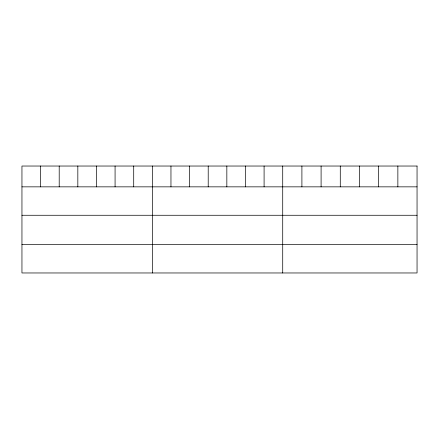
<?xml version="1.0" encoding="UTF-8"?>
<svg xmlns="http://www.w3.org/2000/svg" width="439" height="439" viewBox="0 0 439 439"><rect width="100%" height="100%" fill="white"/><g stroke="black" fill="none" stroke-linecap="round" stroke-linejoin="round"><path stroke-width="0.66" d="M21.95 186.849L417.05 186.849M21.95 215.269L417.05 215.269M21.95 244.545L417.05 244.545M397.86 166.035L397.86 186.849M378.67 166.035L378.67 186.849M359.481 166.035L359.481 186.849M340.285 166.035L340.285 186.849M321.096 166.035L321.096 186.849M301.906 166.035L301.906 186.849M282.716 166.035L282.716 272.965M264.091 166.035L264.091 186.849M245.461 166.035L245.461 186.849M226.837 166.035L226.837 186.849M208.212 166.035L208.212 186.849M189.588 166.035L189.588 186.849M170.958 166.035L170.958 186.849M152.333 166.035L152.333 272.965M133.708 166.035L133.708 186.849M115.078 166.035L115.078 186.849M96.454 166.035L96.454 186.849M77.829 166.035L77.829 186.849M59.205 166.035L59.205 186.849M40.575 166.035L40.575 186.849M417.05 166.035L21.95 166.035L21.95 272.965L417.05 272.965L417.05 166.035"/></g></svg>
